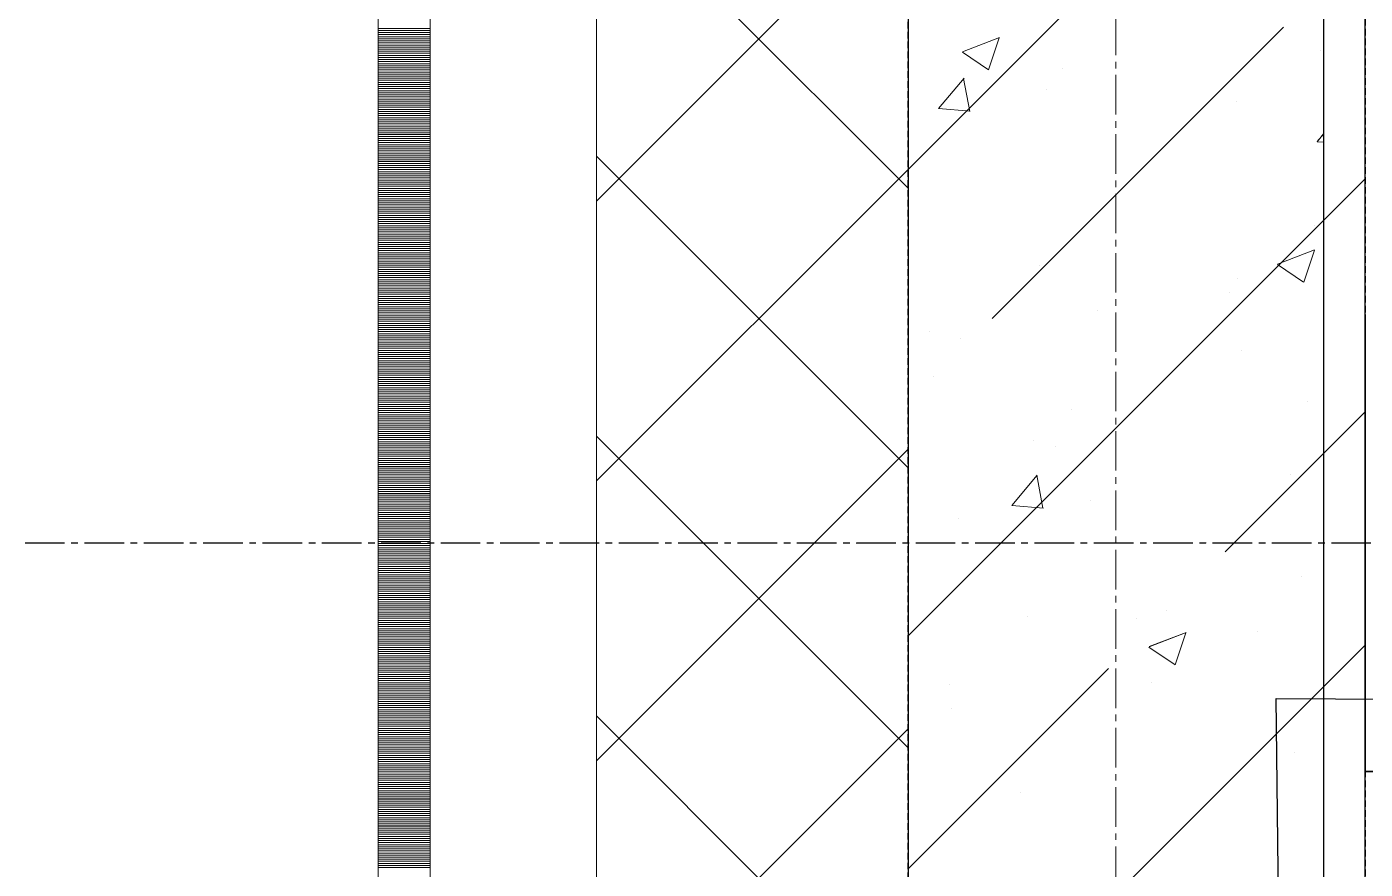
# Model space of a CAD drawing. Header units: millimetres. Extents: x 470010 to 1231400, y -134005 to 421770.
# Drawn here: x 805999 to 806643, y 149256 to 149662 of the extents above; entities that cross this region are included whole.
import ezdxf
from ezdxf.enums import TextEntityAlignment as Align

# ---------------------------------------------------------------- set-up
doc = ezdxf.new("R2010")
doc.units = ezdxf.units.MM
for name, pattern in [('CENTER2', [28.575, 19.05, -3.175, 3.175, -3.175]), ('DASHED', [19.05, 12.7, -6.35]), ('HIDDEN2', [4.7625, 3.175, -1.5875])]:
    doc.linetypes.add(name, pattern=pattern)
doc.layers.get('Defpoints').update_dxf_attribs({"color": 140})
doc.layers.add('АР_Делит', color=120, linetype='Continuous', lineweight=0, plot=False)
for name, color, linetype, lineweight in [('АР_Колонны', 70, 'Continuous', 30), ('АР_Стены ЖБ', 7, 'Continuous', 35), ('АР_Стены ПЕНОблок', 52, 'Continuous', 20), ('АР_Тонкая', 254, 'Continuous', 5), ('АР_Утеплитель', 31, 'Continuous', 0), ('АР_Штриховка', 8, 'Continuous', 0)]:
    doc.layers.add(name, color=color, linetype=linetype, lineweight=lineweight)
doc.layers.add('РД_Оси_100', color=7, linetype='Continuous', lineweight=0, true_color=0x525252)
doc.styles.add('style1', font='ARIALN.TTF')

# ---------------------------------------------------------------- blocks, each defined once
blk = doc.blocks.new('СОШ_2200_АР_ОСИ_М100_28.05.24')
at = {"layer": 'АР_Делит', "color": 251, "linetype": 'DASHED', "true_color": 0x636466}
blk.add_lwpolyline([(114955, 135155), (114955, -355), (93595.036, -355), (93595.036, 13855), (94145, 13855), (94145, 68320), (66055, 68320), (66055, 13857.73), (83455, 13857.73), (83455, -355), (45245, -355), (45245, 13145), (44695, 13145), (44695, 26755), (45245, 26755), (45245, 68320), (20455, 68320), (20455, 26755), (27955, 26755), (27955, 13145), (-355, 13145), (-355, 100855)], dxfattribs=at)
at = {"layer": 'РД_Оси_100', "color": 251, "linetype": 'CENTER2', "true_color": 0x636466}
blk.add_line((0, -6155), (0, 139938.679), dxfattribs=at)
blk.add_lwpolyline([(29555, 26700), (-5454.958, 26700), (-5954.958, 26850)], dxfattribs=at)
blk = doc.blocks.new('A$C9108343f')
blk.add_lwpolyline([(160804.09, 248479.49), (162964.09, 248479.49), (162964.09, 249379.49), (167604.09, 249379.49), (167604.09, 249579.49), (186123.53, 249579.49), (186024.63, 244500.38), (148704.09, 244484.49), (148664.66, 245989.49), (140924.09, 246025.99), (140881.31, 249704.55), (148704.09, 249669.49), (148714.09, 259259.49)])
at = {"layer": 'АР_Колонны', "color": 18, "linetype": 'HIDDEN2', "lineweight": 25, "true_color": 0x000000}
for p, q in [((140704.09, 249179.49), (140704.09, 250379.49)), ((140924.09, 250379.49), (140924.09, 249179.49))]:
    blk.add_line(p, q, dxfattribs=at)
at = {"layer": 'АР_Колонны', "color": 18, "linetype": 'Continuous', "lineweight": 15, "true_color": 0x000000}
for p, q in [((140704.09, 250379.49), (140704.09, 249179.49)), ((140704.09, 250379.49), (140704.09, 249179.49)), ((140924.09, 249179.49), (140924.09, 250379.49)), ((140924.09, 249179.49), (140924.09, 250379.49))]:
    blk.add_line(p, q, dxfattribs=at)
at = {"layer": 'АР_Стены ЖБ', "color": 18, "linetype": 'Continuous', "lineweight": 30, "true_color": 0x000000}
for p, q in [((140704.09, 250379.49), (140704.09, 249179.49)), ((140924.09, 249179.49), (140924.09, 250379.49))]:
    blk.add_line(p, q, dxfattribs=at)
at = {"layer": 'АР_Стены ЖБ', "color": 18, "linetype": 'Continuous', "lineweight": 35, "true_color": 0x000000}
for p, q in [((140924.09, 249889.49), (140924.09, 249669.49)), ((140924.09, 249669.49), (147504.09, 249669.49))]:
    blk.add_line(p, q, dxfattribs=at)
at = {"layer": 'АР_Стены ПЕНОблок', "color": 18, "linetype": 'Continuous', "lineweight": 20, "true_color": 0x000000}
for p, q in [((140704.09, 313879.49), (140704.09, 237679.49)), ((140904.09, 237679.49), (140904.09, 313879.49))]:
    blk.add_line(p, q, dxfattribs=at)
at = {"layer": 'АР_Тонкая', "color": 18, "linetype": 'Continuous', "lineweight": 5, "true_color": 0x000000}
for p, q in [((140449.09, 313879.49), (140449.09, 237679.49)), ((140474.09, 313879.49), (140474.09, 237679.49)), ((140474.09, 237679.49), (140474.09, 313879.49)), ((140554.09, 237679.49), (140554.09, 313879.49))]:
    blk.add_line(p, q, dxfattribs=at)
at = {"layer": 'АР_Утеплитель', "color": 18, "linetype": 'Continuous', "lineweight": 0, "true_color": 0x000000}
for p, q in [((140554.09, 313879.49), (140554.09, 237679.49)), ((140704.09, 237679.49), (140704.09, 313879.49))]:
    blk.add_line(p, q, dxfattribs=at)
at = {"layer": 'АР_Штриховка', "color": 18, "linetype": 'Continuous', "lineweight": 5, "true_color": 0x000000}
for p, q in [((140704.09, 249959.36), (140924.09, 250179.36)), ((140744.49, 249887.51), (140884.81, 250027.82)), ((140704.09, 249734.86), (140924.09, 249954.86)), ((140716.43, 249859.44), (140716.43, 249859.44)), ((140856.74, 249775.25), (140924.09, 249842.6)), ((140828.68, 249747.19), (140828.68, 249747.19)), ((140704.09, 249510.35), (140924.09, 249730.35)), ((140704.09, 249622.6), (140800.62, 249719.13))]:
    blk.add_line(p, q, dxfattribs=at)
at = {"layer": 'АР_Штриховка', "color": 18, "linetype": 'Continuous', "lineweight": 0, "true_color": 0x000000}
for p, q in [((140704.09, 249950.35), (140554.09, 250100.35)), ((140554.09, 249944.07), (140704.09, 250094.07)), ((140449.09, 250027.24), (140474.09, 250027.24)), ((140449.09, 250026.24), (140474.09, 250026.24)), ((140449.09, 250025.24), (140474.09, 250025.24)), ((140449.09, 250024.24), (140474.09, 250024.24)), ((140449.09, 250023.24), (140474.09, 250023.24)), ((140449.09, 250022.24), (140474.09, 250022.24)), ((140449.09, 250021.24), (140474.09, 250021.24)), ((140449.09, 250020.24), (140474.09, 250020.24)), ((140449.09, 250019.24), (140474.09, 250019.24)), ((140449.09, 250018.24), (140474.09, 250018.24)), ((140449.09, 250017.24), (140474.09, 250017.24)), ((140730.3, 250016.04), (140748.08, 250022.86)), ((140742.85, 250007.33), (140748, 250022.68)), ((140449.09, 250016.24), (140474.09, 250016.24)), ((140449.09, 250015.24), (140474.09, 250015.24)), ((140449.09, 250014.24), (140474.09, 250014.24)), ((140449.09, 250013.24), (140474.09, 250013.24)), ((140449.09, 250012.24), (140474.09, 250012.24)), ((140449.09, 250011.24), (140474.09, 250011.24)), ((140730.21, 250015.85), (140742.85, 250007.33)), ((140902.54, 250016.82), (140902.54, 250016.82)), ((140449.09, 250010.24), (140474.09, 250010.24)), ((140449.09, 250009.24), (140474.09, 250009.24)), ((140449.09, 250008.24), (140474.09, 250008.24)), ((140449.09, 250007.24), (140474.09, 250007.24)), ((140449.09, 250006.24), (140474.09, 250006.24)), ((140449.09, 250005.24), (140474.09, 250005.24)), ((140778.61, 250007.71), (140778.61, 250007.71)), ((140449.09, 250004.24), (140474.09, 250004.24)), ((140449.09, 250003.24), (140474.09, 250003.24)), ((140449.09, 250002.24), (140474.09, 250002.24)), ((140449.09, 250001.24), (140474.09, 250001.24)), ((140449.09, 250000.24), (140474.09, 250000.24)), ((140449.09, 249999.24), (140474.09, 249999.24)), ((140449.09, 249998.24), (140474.09, 249998.24)), ((140718.81, 249988.65), (140731.05, 250003.25)), ((140733.76, 249987.27), (140730.83, 250003.2)), ((140449.09, 249997.24), (140474.09, 249997.24)), ((140449.09, 249996.24), (140474.09, 249996.24)), ((140449.09, 249995.24), (140474.09, 249995.24)), ((140449.09, 249994.24), (140474.09, 249994.24)), ((140449.09, 249993.24), (140474.09, 249993.24)), ((140449.09, 249992.24), (140474.09, 249992.24)), ((140770.62, 249997.78), (140770.62, 249997.78)), ((140862.03, 249991.83), (140862.03, 249991.83)), ((140449.09, 249991.24), (140474.09, 249991.24)), ((140449.09, 249990.24), (140474.09, 249990.24)), ((140449.09, 249989.24), (140474.09, 249989.24)), ((140449.09, 249988.24), (140474.09, 249988.24)), ((140449.09, 249987.24), (140474.09, 249987.24)), ((140449.09, 249986.24), (140474.09, 249986.24)), ((140449.09, 249985.24), (140474.09, 249985.24)), ((140718.8, 249988.64), (140733.99, 249987.32)), ((140449.09, 249984.24), (140474.09, 249984.24)), ((140449.09, 249983.24), (140474.09, 249983.24)), ((140449.09, 249982.24), (140474.09, 249982.24)), ((140449.09, 249981.24), (140474.09, 249981.24)), ((140449.09, 249980.24), (140474.09, 249980.24)), ((140449.09, 249979.24), (140474.09, 249979.24)), ((140449.09, 249978.24), (140474.09, 249978.24)), ((140449.09, 249977.24), (140474.09, 249977.24)), ((140449.09, 249976.24), (140474.09, 249976.24)), ((140449.09, 249975.24), (140474.09, 249975.24)), ((140449.09, 249974.24), (140474.09, 249974.24)), ((140449.09, 249973.24), (140474.09, 249973.24)), ((140449.09, 249972.24), (140474.09, 249972.24)), ((140900.99, 249972.71), (140904.09, 249976.41)), ((140900.99, 249972.7), (140904.09, 249972.43)), ((140449.09, 249971.24), (140474.09, 249971.24)), ((140449.09, 249970.24), (140474.09, 249970.24)), ((140449.09, 249969.24), (140474.09, 249969.24)), ((140449.09, 249968.24), (140474.09, 249968.24)), ((140449.09, 249967.24), (140474.09, 249967.24)), ((140449.09, 249966.24), (140474.09, 249966.24)), ((140449.09, 249965.24), (140474.09, 249965.24)), ((140449.09, 249964.24), (140474.09, 249964.24)), ((140449.09, 249963.24), (140474.09, 249963.24)), ((140449.09, 249962.24), (140474.09, 249962.24)), ((140449.09, 249961.24), (140474.09, 249961.24)), ((140449.09, 249960.24), (140474.09, 249960.24)), ((140704.09, 249815.65), (140554.09, 249965.65)), ((140554.09, 249809.36), (140704.09, 249959.36)), ((140449.09, 249959.24), (140474.09, 249959.24)), ((140449.09, 249958.24), (140474.09, 249958.24)), ((140449.09, 249957.24), (140474.09, 249957.24)), ((140449.09, 249956.24), (140474.09, 249956.24)), ((140449.09, 249955.24), (140474.09, 249955.24)), ((140449.09, 249954.24), (140474.09, 249954.24)), ((140449.09, 249953.24), (140474.09, 249953.24)), ((140449.09, 249952.24), (140474.09, 249952.24)), ((140449.09, 249951.24), (140474.09, 249951.24)), ((140449.09, 249950.24), (140474.09, 249950.24)), ((140449.09, 249949.24), (140474.09, 249949.24)), ((140449.09, 249948.24), (140474.09, 249948.24)), ((140449.09, 249947.24), (140474.09, 249947.24)), ((140449.09, 249946.24), (140474.09, 249946.24)), ((140449.09, 249945.24), (140474.09, 249945.24)), ((140449.09, 249944.24), (140474.09, 249944.24)), ((140449.09, 249943.24), (140474.09, 249943.24)), ((140449.09, 249942.24), (140474.09, 249942.24)), ((140449.09, 249941.24), (140474.09, 249941.24)), ((140449.09, 249940.24), (140474.09, 249940.24)), ((140449.09, 249939.24), (140474.09, 249939.24)), ((140449.09, 249938.24), (140474.09, 249938.24)), ((140449.09, 249937.24), (140474.09, 249937.24)), ((140449.09, 249936.24), (140474.09, 249936.24)), ((140449.09, 249935.24), (140474.09, 249935.24)), ((140449.09, 249934.24), (140474.09, 249934.24)), ((140449.09, 249933.24), (140474.09, 249933.24)), ((140449.09, 249932.24), (140474.09, 249932.24)), ((140449.09, 249931.24), (140474.09, 249931.24)), ((140449.09, 249930.24), (140474.09, 249930.24)), ((140449.09, 249929.24), (140474.09, 249929.24)), ((140449.09, 249928.24), (140474.09, 249928.24)), ((140449.09, 249927.24), (140474.09, 249927.24)), ((140899.45, 249932.26), (140899.45, 249932.26)), ((140449.09, 249926.24), (140474.09, 249926.24)), ((140449.09, 249925.24), (140474.09, 249925.24)), ((140449.09, 249924.24), (140474.09, 249924.24)), ((140449.09, 249923.24), (140474.09, 249923.24)), ((140449.09, 249922.24), (140474.09, 249922.24)), ((140449.09, 249921.24), (140474.09, 249921.24)), ((140449.09, 249920.24), (140474.09, 249920.24)), ((140449.09, 249919.24), (140474.09, 249919.24)), ((140449.09, 249918.24), (140474.09, 249918.24)), ((140449.09, 249917.24), (140474.09, 249917.24)), ((140449.09, 249916.24), (140474.09, 249916.24)), ((140449.09, 249915.24), (140474.09, 249915.24)), ((140449.09, 249914.24), (140474.09, 249914.24)), ((140881.91, 249913.77), (140899.7, 249920.6)), ((140894.47, 249905.06), (140899.62, 249920.41)), ((140449.09, 249913.24), (140474.09, 249913.24)), ((140449.09, 249912.24), (140474.09, 249912.24)), ((140449.09, 249911.24), (140474.09, 249911.24)), ((140449.09, 249910.24), (140474.09, 249910.24)), ((140449.09, 249909.24), (140474.09, 249909.24)), ((140449.09, 249908.24), (140474.09, 249908.24)), ((140767.53, 249913.22), (140767.53, 249913.22)), ((140881.83, 249913.59), (140894.46, 249905.06)), ((140449.09, 249907.24), (140474.09, 249907.24)), ((140449.09, 249906.24), (140474.09, 249906.24)), ((140449.09, 249905.24), (140474.09, 249905.24)), ((140449.09, 249904.24), (140474.09, 249904.24)), ((140449.09, 249903.24), (140474.09, 249903.24)), ((140449.09, 249902.24), (140474.09, 249902.24)), ((140862.44, 249906.95), (140862.44, 249906.95)), ((140449.09, 249901.24), (140474.09, 249901.24)), ((140449.09, 249900.24), (140474.09, 249900.24)), ((140449.09, 249899.24), (140474.09, 249899.24)), ((140449.09, 249898.24), (140474.09, 249898.24)), ((140449.09, 249897.24), (140474.09, 249897.24)), ((140449.09, 249896.24), (140474.09, 249896.24)), ((140449.09, 249895.24), (140474.09, 249895.24)), ((140858.8, 249900.02), (140858.8, 249900.02)), ((140449.09, 249894.24), (140474.09, 249894.24)), ((140449.09, 249893.24), (140474.09, 249893.24)), ((140449.09, 249892.24), (140474.09, 249892.24)), ((140449.09, 249891.24), (140474.09, 249891.24)), ((140449.09, 249890.24), (140474.09, 249890.24)), ((140449.09, 249889.24), (140474.09, 249889.24)), ((140795.21, 249891.65), (140795.21, 249891.65)), ((140449.09, 249888.24), (140474.09, 249888.24)), ((140449.09, 249887.24), (140474.09, 249887.24)), ((140449.09, 249886.24), (140474.09, 249886.24)), ((140449.09, 249885.24), (140474.09, 249885.24)), ((140449.09, 249884.24), (140474.09, 249884.24)), ((140449.09, 249883.24), (140474.09, 249883.24)), ((140449.09, 249882.24), (140474.09, 249882.24)), ((140449.09, 249881.24), (140474.09, 249881.24)), ((140449.09, 249880.24), (140474.09, 249880.24)), ((140449.09, 249879.24), (140474.09, 249879.24)), ((140449.09, 249878.24), (140474.09, 249878.24)), ((140449.09, 249877.24), (140474.09, 249877.24)), ((140449.09, 249876.24), (140474.09, 249876.24)), ((140714.32, 249881.52), (140714.32, 249881.52)), ((140729.15, 249877.92), (140729.15, 249877.92)), ((140449.09, 249875.24), (140474.09, 249875.24)), ((140449.09, 249874.24), (140474.09, 249874.24)), ((140449.09, 249873.24), (140474.09, 249873.24)), ((140449.09, 249872.24), (140474.09, 249872.24)), ((140449.09, 249871.24), (140474.09, 249871.24)), ((140449.09, 249870.24), (140474.09, 249870.24)), ((140449.09, 249869.24), (140474.09, 249869.24)), ((140864.74, 249872.19), (140864.74, 249872.19)), ((140449.09, 249868.24), (140474.09, 249868.24)), ((140449.09, 249867.24), (140474.09, 249867.24)), ((140449.09, 249866.24), (140474.09, 249866.24)), ((140449.09, 249865.24), (140474.09, 249865.24)), ((140449.09, 249864.24), (140474.09, 249864.24)), ((140449.09, 249863.24), (140474.09, 249863.24)), ((140449.09, 249862.24), (140474.09, 249862.24)), ((140449.09, 249861.24), (140474.09, 249861.24)), ((140449.09, 249860.24), (140474.09, 249860.24)), ((140449.09, 249859.24), (140474.09, 249859.24)), ((140449.09, 249858.24), (140474.09, 249858.24)), ((140449.09, 249857.24), (140474.09, 249857.24)), ((140449.09, 249856.24), (140474.09, 249856.24)), ((140449.09, 249855.24), (140474.09, 249855.24)), ((140449.09, 249854.24), (140474.09, 249854.24)), ((140449.09, 249853.24), (140474.09, 249853.24)), ((140449.09, 249852.24), (140474.09, 249852.24)), ((140449.09, 249851.24), (140474.09, 249851.24)), ((140449.09, 249850.24), (140474.09, 249850.24)), ((140449.09, 249849.24), (140474.09, 249849.24)), ((140449.09, 249848.24), (140474.09, 249848.24)), ((140449.09, 249847.24), (140474.09, 249847.24)), ((140449.09, 249846.24), (140474.09, 249846.24)), ((140449.09, 249845.24), (140474.09, 249845.24)), ((140449.09, 249844.24), (140474.09, 249844.24)), ((140782.71, 249843.8), (140782.71, 249843.8)), ((140896.36, 249847.71), (140896.36, 249847.71)), ((140449.09, 249843.24), (140474.09, 249843.24)), ((140449.09, 249842.24), (140474.09, 249842.24)), ((140449.09, 249841.24), (140474.09, 249841.24)), ((140449.09, 249840.24), (140474.09, 249840.24)), ((140449.09, 249839.24), (140474.09, 249839.24)), ((140449.09, 249838.24), (140474.09, 249838.24)), ((140449.09, 249837.24), (140474.09, 249837.24)), ((140449.09, 249836.24), (140474.09, 249836.24)), ((140449.09, 249835.24), (140474.09, 249835.24)), ((140449.09, 249834.24), (140474.09, 249834.24)), ((140449.09, 249833.24), (140474.09, 249833.24)), ((140449.09, 249832.24), (140474.09, 249832.24)), ((140449.09, 249831.24), (140474.09, 249831.24)), ((140704.09, 249680.95), (140554.09, 249830.95)), ((140449.09, 249830.24), (140474.09, 249830.24)), ((140449.09, 249829.24), (140474.09, 249829.24)), ((140449.09, 249828.24), (140474.09, 249828.24)), ((140449.09, 249827.24), (140474.09, 249827.24)), ((140449.09, 249826.24), (140474.09, 249826.24)), ((140449.09, 249825.24), (140474.09, 249825.24)), ((140449.09, 249824.24), (140474.09, 249824.24)), ((140554.09, 249674.66), (140704.09, 249824.66)), ((140764.44, 249828.67), (140764.44, 249828.67)), ((140775.18, 249825.75), (140775.18, 249825.75)), ((140449.09, 249823.24), (140474.09, 249823.24)), ((140449.09, 249822.24), (140474.09, 249822.24)), ((140449.09, 249821.24), (140474.09, 249821.24)), ((140449.09, 249820.24), (140474.09, 249820.24)), ((140449.09, 249819.24), (140474.09, 249819.24)), ((140449.09, 249818.24), (140474.09, 249818.24)), ((140449.09, 249817.24), (140474.09, 249817.24)), ((140449.09, 249816.24), (140474.09, 249816.24)), ((140449.09, 249815.24), (140474.09, 249815.24)), ((140449.09, 249814.24), (140474.09, 249814.24)), ((140449.09, 249813.24), (140474.09, 249813.24)), ((140449.09, 249812.24), (140474.09, 249812.24)), ((140449.09, 249811.24), (140474.09, 249811.24)), ((140754.05, 249797.6), (140766.29, 249812.19)), ((140769.01, 249796.22), (140766.07, 249812.14)), ((140888.17, 249812.5), (140888.17, 249812.5)), ((140449.09, 249810.24), (140474.09, 249810.24)), ((140449.09, 249809.24), (140474.09, 249809.24)), ((140449.09, 249808.24), (140474.09, 249808.24)), ((140449.09, 249807.24), (140474.09, 249807.24)), ((140449.09, 249806.24), (140474.09, 249806.24)), ((140449.09, 249805.24), (140474.09, 249805.24)), ((140449.09, 249804.24), (140474.09, 249804.24)), ((140449.09, 249803.24), (140474.09, 249803.24)), ((140449.09, 249802.24), (140474.09, 249802.24)), ((140449.09, 249801.24), (140474.09, 249801.24)), ((140449.09, 249800.24), (140474.09, 249800.24)), ((140449.09, 249799.24), (140474.09, 249799.24)), ((140449.09, 249798.24), (140474.09, 249798.24)), ((140791.98, 249799.84), (140791.98, 249799.84)), ((140449.09, 249797.24), (140474.09, 249797.24)), ((140449.09, 249796.24), (140474.09, 249796.24)), ((140449.09, 249795.24), (140474.09, 249795.24)), ((140449.09, 249794.24), (140474.09, 249794.24)), ((140449.09, 249793.24), (140474.09, 249793.24)), ((140449.09, 249792.24), (140474.09, 249792.24)), ((140754.05, 249797.59), (140769.23, 249796.26)), ((140449.09, 249791.24), (140474.09, 249791.24)), ((140449.09, 249790.24), (140474.09, 249790.24)), ((140449.09, 249789.24), (140474.09, 249789.24)), ((140449.09, 249788.24), (140474.09, 249788.24)), ((140449.09, 249787.24), (140474.09, 249787.24)), ((140449.09, 249786.24), (140474.09, 249786.24)), ((140728.39, 249791.46), (140728.39, 249791.46)), ((140449.09, 249785.24), (140474.09, 249785.24)), ((140449.09, 249784.24), (140474.09, 249784.24)), ((140449.09, 249783.24), (140474.09, 249783.24)), ((140449.09, 249782.24), (140474.09, 249782.24)), ((140449.09, 249781.24), (140474.09, 249781.24)), ((140449.09, 249780.24), (140474.09, 249780.24)), ((140449.09, 249779.24), (140474.09, 249779.24)), ((140449.09, 249778.24), (140474.09, 249778.24)), ((140449.09, 249777.24), (140474.09, 249777.24)), ((140449.09, 249776.24), (140474.09, 249776.24)), ((140449.09, 249775.24), (140474.09, 249775.24)), ((140449.09, 249774.24), (140474.09, 249774.24)), ((140449.09, 249773.24), (140474.09, 249773.24)), ((140449.09, 249772.24), (140474.09, 249772.24)), ((140449.09, 249771.24), (140474.09, 249771.24)), ((140449.09, 249770.24), (140474.09, 249770.24)), ((140449.09, 249769.24), (140474.09, 249769.24)), ((140449.09, 249768.24), (140474.09, 249768.24)), ((140449.09, 249767.24), (140474.09, 249767.24)), ((140449.09, 249766.24), (140474.09, 249766.24)), ((140449.09, 249765.24), (140474.09, 249765.24)), ((140449.09, 249764.24), (140474.09, 249764.24)), ((140449.09, 249763.24), (140474.09, 249763.24)), ((140449.09, 249762.24), (140474.09, 249762.24)), ((140449.09, 249761.24), (140474.09, 249761.24)), ((140449.09, 249760.24), (140474.09, 249760.24)), ((140893.27, 249763.15), (140893.27, 249763.15)), ((140449.09, 249759.24), (140474.09, 249759.24)), ((140449.09, 249758.24), (140474.09, 249758.24)), ((140449.09, 249757.24), (140474.09, 249757.24)), ((140449.09, 249756.24), (140474.09, 249756.24)), ((140449.09, 249755.24), (140474.09, 249755.24)), ((140449.09, 249754.24), (140474.09, 249754.24)), ((140449.09, 249753.24), (140474.09, 249753.24)), ((140449.09, 249752.24), (140474.09, 249752.24)), ((140449.09, 249751.24), (140474.09, 249751.24)), ((140449.09, 249750.24), (140474.09, 249750.24)), ((140449.09, 249749.24), (140474.09, 249749.24)), ((140449.09, 249748.24), (140474.09, 249748.24)), ((140449.09, 249747.24), (140474.09, 249747.24)), ((140449.09, 249746.24), (140474.09, 249746.24)), ((140449.09, 249745.24), (140474.09, 249745.24)), ((140449.09, 249744.24), (140474.09, 249744.24)), ((140449.09, 249743.24), (140474.09, 249743.24)), ((140449.09, 249742.24), (140474.09, 249742.24)), ((140449.09, 249741.24), (140474.09, 249741.24)), ((140761.35, 249744.11), (140761.35, 249744.11)), ((140814.21, 249743.08), (140814.21, 249743.08)), ((140449.09, 249740.24), (140474.09, 249740.24)), ((140449.09, 249739.24), (140474.09, 249739.24)), ((140449.09, 249738.24), (140474.09, 249738.24)), ((140449.09, 249737.24), (140474.09, 249737.24)), ((140449.09, 249736.24), (140474.09, 249736.24)), ((140449.09, 249735.24), (140474.09, 249735.24)), ((140449.09, 249734.24), (140474.09, 249734.24)), ((140820.11, 249729.58), (140837.89, 249736.41)), ((140832.67, 249720.87), (140837.82, 249736.22)), ((140872.18, 249736.86), (140872.18, 249736.86)), ((140449.09, 249733.24), (140474.09, 249733.24)), ((140449.09, 249732.24), (140474.09, 249732.24)), ((140449.09, 249731.24), (140474.09, 249731.24)), ((140449.09, 249730.24), (140474.09, 249730.24)), ((140449.09, 249729.24), (140474.09, 249729.24)), ((140449.09, 249728.24), (140474.09, 249728.24)), ((140820.03, 249729.4), (140832.66, 249720.88)), ((140449.09, 249727.24), (140474.09, 249727.24)), ((140449.09, 249726.24), (140474.09, 249726.24)), ((140449.09, 249725.24), (140474.09, 249725.24)), ((140449.09, 249724.24), (140474.09, 249724.24)), ((140449.09, 249723.24), (140474.09, 249723.24)), ((140449.09, 249722.24), (140474.09, 249722.24)), ((140449.09, 249721.24), (140474.09, 249721.24)), ((140449.09, 249720.24), (140474.09, 249720.24)), ((140449.09, 249719.24), (140474.09, 249719.24)), ((140449.09, 249718.24), (140474.09, 249718.24)), ((140449.09, 249717.24), (140474.09, 249717.24)), ((140449.09, 249716.24), (140474.09, 249716.24)), ((140449.09, 249715.24), (140474.09, 249715.24)), ((140449.09, 249714.24), (140474.09, 249714.24)), ((140449.09, 249713.24), (140474.09, 249713.24)), ((140449.09, 249712.24), (140474.09, 249712.24)), ((140449.09, 249711.24), (140474.09, 249711.24)), ((140449.09, 249710.24), (140474.09, 249710.24)), ((140449.09, 249709.24), (140474.09, 249709.24)), ((140449.09, 249708.24), (140474.09, 249708.24)), ((140724.05, 249711.44), (140724.05, 249711.44)), ((140821.36, 249712.32), (140821.36, 249712.32)), ((140449.09, 249707.24), (140474.09, 249707.24)), ((140449.09, 249706.24), (140474.09, 249706.24)), ((140449.09, 249705.24), (140474.09, 249705.24)), ((140449.09, 249704.24), (140474.09, 249704.24)), ((140449.09, 249703.24), (140474.09, 249703.24)), ((140449.09, 249702.24), (140474.09, 249702.24)), ((140449.09, 249701.24), (140474.09, 249701.24)), ((140449.09, 249700.24), (140474.09, 249700.24)), ((140449.09, 249699.24), (140474.09, 249699.24)), ((140449.09, 249698.24), (140474.09, 249698.24)), ((140449.09, 249697.24), (140474.09, 249697.24)), ((140449.09, 249696.24), (140474.09, 249696.24)), ((140449.09, 249695.24), (140474.09, 249695.24)), ((140704.09, 249546.24), (140554.09, 249696.24)), ((140725.16, 249699.66), (140725.16, 249699.66)), ((140449.09, 249694.24), (140474.09, 249694.24)), ((140449.09, 249693.24), (140474.09, 249693.24)), ((140449.09, 249692.24), (140474.09, 249692.24)), ((140449.09, 249691.24), (140474.09, 249691.24)), ((140449.09, 249690.24), (140474.09, 249690.24)), ((140449.09, 249689.24), (140474.09, 249689.24)), ((140554.09, 249539.96), (140704.09, 249689.96)), ((140449.09, 249688.24), (140474.09, 249688.24)), ((140449.09, 249687.24), (140474.09, 249687.24)), ((140449.09, 249686.24), (140474.09, 249686.24)), ((140449.09, 249685.24), (140474.09, 249685.24)), ((140449.09, 249684.24), (140474.09, 249684.24)), ((140449.09, 249683.24), (140474.09, 249683.24)), ((140449.09, 249682.24), (140474.09, 249682.24)), ((140449.09, 249681.24), (140474.09, 249681.24)), ((140449.09, 249680.24), (140474.09, 249680.24)), ((140449.09, 249679.24), (140474.09, 249679.24)), ((140449.09, 249678.24), (140474.09, 249678.24)), ((140449.09, 249677.24), (140474.09, 249677.24)), ((140449.09, 249676.24), (140474.09, 249676.24)), ((140890.19, 249678.6), (140890.19, 249678.6)), ((140449.09, 249675.24), (140474.09, 249675.24)), ((140449.09, 249674.24), (140474.09, 249674.24)), ((140449.09, 249673.24), (140474.09, 249673.24)), ((140449.09, 249672.24), (140474.09, 249672.24)), ((140449.09, 249671.24), (140474.09, 249671.24)), ((140449.09, 249670.24), (140474.09, 249670.24)), ((140449.09, 249669.24), (140474.09, 249669.24)), ((140449.09, 249668.24), (140474.09, 249668.24)), ((140449.09, 249667.24), (140474.09, 249667.24)), ((140449.09, 249666.24), (140474.09, 249666.24)), ((140449.09, 249665.24), (140474.09, 249665.24)), ((140449.09, 249664.24), (140474.09, 249664.24)), ((140449.09, 249663.24), (140474.09, 249663.24)), ((140449.09, 249662.24), (140474.09, 249662.24)), ((140449.09, 249661.24), (140474.09, 249661.24)), ((140449.09, 249660.24), (140474.09, 249660.24)), ((140449.09, 249659.24), (140474.09, 249659.24)), ((140449.09, 249658.24), (140474.09, 249658.24)), ((140449.09, 249657.24), (140474.09, 249657.24)), ((140758.26, 249659.56), (140758.26, 249659.56)), ((140449.09, 249656.24), (140474.09, 249656.24)), ((140449.09, 249655.24), (140474.09, 249655.24)), ((140449.09, 249654.24), (140474.09, 249654.24)), ((140449.09, 249653.24), (140474.09, 249653.24)), ((140449.09, 249652.24), (140474.09, 249652.24)), ((140449.09, 249651.24), (140474.09, 249651.24)), ((140449.09, 249650.24), (140474.09, 249650.24)), ((140449.09, 249649.24), (140474.09, 249649.24)), ((140449.09, 249648.24), (140474.09, 249648.24)), ((140449.09, 249647.24), (140474.09, 249647.24)), ((140449.09, 249646.24), (140474.09, 249646.24)), ((140449.09, 249645.24), (140474.09, 249645.24)), ((140449.09, 249644.24), (140474.09, 249644.24)), ((140449.09, 249643.24), (140474.09, 249643.24)), ((140449.09, 249642.24), (140474.09, 249642.24)), ((140449.09, 249641.24), (140474.09, 249641.24)), ((140449.09, 249640.24), (140474.09, 249640.24)), ((140449.09, 249639.24), (140474.09, 249639.24)), ((140449.09, 249638.24), (140474.09, 249638.24)), ((140449.09, 249637.24), (140474.09, 249637.24)), ((140449.09, 249636.24), (140474.09, 249636.24)), ((140449.09, 249635.24), (140474.09, 249635.24)), ((140449.09, 249634.24), (140474.09, 249634.24)), ((140449.09, 249633.24), (140474.09, 249633.24)), ((140449.09, 249632.24), (140474.09, 249632.24)), ((140449.09, 249631.24), (140474.09, 249631.24)), ((140449.09, 249630.24), (140474.09, 249630.24)), ((140449.09, 249629.24), (140474.09, 249629.24)), ((140449.09, 249628.24), (140474.09, 249628.24)), ((140449.09, 249627.24), (140474.09, 249627.24)), ((140449.09, 249626.24), (140474.09, 249626.24)), ((140449.09, 249625.24), (140474.09, 249625.24)), ((140449.09, 249624.24), (140474.09, 249624.24)), ((140449.09, 249623.24), (140474.09, 249623.24))]:
    blk.add_line(p, q, dxfattribs=at)
at = {"layer": 'РД_Оси_100'}
blk.add_blockref('СОШ_2200_АР_ОСИ_М100_28.05.24', (140804.09, 223079.49), dxfattribs=at)
at = {"layer": 'Defpoints', "color": 18, "true_color": 0x000000, "style": 'style1'}
for p in [(143949.34, 316089.12), (143974.98, 281639.5), (143890.4, 273244.71), (143839.99, 264276.81), (143967.75, 254892.38), (12251.96, 104178.14), (12382.58, 96023.14)]:
    blk.add_attdef('АР-ПОМЕЩЕНИЕ:НАИМЕНОВАНИЕ', text='', height=100, dxfattribs=at).set_placement(p, align=Align.MIDDLE)
at = {"layer": 'Defpoints', "color": 18, "true_color": 0x000000, "style": 'style1', "flags": 8}
for p in [(143951.3, 279099.09), (143848.34, 269251.11), (143875.33, 260094.25), (144049.74, 250824.7), (163419.28, 238153.36), (155897.46, 237965.97), (183037.2, 237965.97), (143342.94, 237876.19)]:
    blk.add_attdef('АР-ПОМЕЩЕНИЕ:НАИМЕНОВАНИЕ', text='', height=100, dxfattribs=at).set_placement(p, align=Align.MIDDLE)

msp = doc.modelspace()

# ---------------------------------------------------------------- hatches: boundary and pattern name
h = msp.add_hatch()
h.set_pattern_fill('ANSI31', color=3, scale=333)
h.paths.add_polyline_path([(817822.706, 156413.251), (817822.706, 156633.251), (818712.706, 156633.251), (818712.706, 157213.251), (818712.706, 158463.251), (818712.706, 158793.251), (818142.704, 158793.251), (818142.704, 158993.251), (818142.704, 159018.251), (818142.708, 160493.251), (818142.709, 160913.252), (818142.71, 161403.25), (817492.706, 161403.25), (815492.706, 161403.25), (815152.698, 161403.25), (815152.705, 158893.25), (814432.706, 158893.25), (814432.706, 158113.25), (814432.706, 157813.251), (814432.706, 154913.25), (814432.706, 154413.251), (814432.706, 153513.25), (814432.706, 149823.25), (814432.706, 149520.89), (814422.706, 149510.89), (814422.706, 149303.25), (813222.703, 149303.25), (813222.703, 149523.25), (807026.355, 149523.251), (806792.706, 149289.602), (806792.706, 149514.108), (806642.706, 149364.108), (806642.706, 149303.251), (806642.706, 148813.25), (806638.097, 146163.251), (806642.706, 146163.251), (806642.706, 145623.251), (806792.706, 145623.251), (813222.706, 145623.251), (813222.706, 145903.251), (814423.268, 145903.251), (814423.268, 145582.591), (814422.706, 145582.028), (814422.706, 145403.251), (814422.706, 144123.251), (815822.706, 144123.251), (818721.706, 144123.251), (818722.706, 144123.251), (819622.706, 144123.251), (823122.706, 144123.251), (824322.706, 144123.251), (825522.706, 144123.251), (826422.706, 144123.251), (827422.706, 144123.251), (830322.706, 144123.251), (832443.315, 144123.251), (832443.315, 144413.251), (833322.706, 144413.251), (834245.277, 144413.251), (834222.706, 144390.68), (834222.706, 144123.251), (835122.706, 144123.251), (838022.706, 144123.251), (844022.706, 144123.251), (846922.706, 144123.251), (851466.776, 144123.251), (851472.706, 144129.18), (851472.706, 144563.251), (851762.706, 144563.251), (851762.706, 146914.25), (851762.706, 148713.251), (851472.706, 148713.251), (850377.706, 148713.251), (850377.706, 149213.251), (849177.706, 149213.251), (849177.706, 148713.251), (848277.706, 148713.251), (848277.706, 149213.251), (847077.706, 149213.251), (847077.706, 148713.251), (846177.706, 148713.251), (846177.706, 149213.251), (842877.706, 149213.251), (842877.706, 148713.251), (841977.706, 148713.251), (841977.706, 149213.251), (840777.706, 149213.251), (840777.706, 148713.251), (839877.706, 148713.251), (839877.706, 149213.251), (838677.706, 149213.251), (838677.706, 148713.251), (837777.706, 148713.251), (837777.706, 149213.251), (834477.706, 149213.251), (834477.706, 148713.251), (834222.706, 148713.251), (833322.706, 148713.251), (833322.706, 149213.251), (826722.706, 149213.251), (826722.706, 148993.251), (826872.706, 148993.251), (826872.706, 148843.251), (826664.184, 148843.251), (826522.706, 148701.772), (826522.706, 148233.25), (826524.424, 148233.25), (826524.424, 148113.25), (824942.706, 148113.251), (824822.706, 148113.251), (819922.706, 148113.251), (817822.706, 148113.251), (817822.706, 148313.251), (817822.706, 150513.251), (817822.706, 150713.251), (817822.706, 152013.251)])
h.paths.add_polyline_path([(816578.934, 147228.245), (816578.934, 146828.245), (815578.934, 146828.245), (815578.934, 147228.245)], flags=16)
h.paths.add_polyline_path([(828437.705, 148234.002), (827887.705, 148233.761), (827887.758, 148113.761), (828437.758, 148114.002)], flags=0)
h.paths.add_polyline_path([(826922.706, 149014.057), (827042.706, 149014.057), (827042.706, 148233.391), (827067.653, 148233.402), (827642.706, 148233.654), (827742.706, 148233.697), (827742.706, 149014.057), (827862.706, 149014.057), (827862.706, 148233.75), (828462.705, 148234.013), (828562.706, 148234.057), (828562.706, 149013.251), (828682.706, 149013.251), (828682.706, 148114.109), (828462.759, 148114.013), (828462.758, 148114.013), (827862.758, 148113.75), (827862.706, 148113.75), (827642.758, 148113.654), (827042.759, 148113.391), (827042.706, 148113.391), (826722.759, 148113.25), (826722.706, 148233.25), (826922.706, 148233.338)], flags=16)
h.paths.add_polyline_path([(827642.653, 148233.654), (827642.706, 148233.654), (827642.758, 148113.654), (827617.706, 148113.643), (827617.653, 148233.643)], flags=0)
h.paths.add_polyline_path([(818060.384, 156364.651), (818446.674, 156364.651), (818446.674, 156665.265), (818060.384, 156665.265)], flags=25)

# ---------------------------------------------------------------- linework, layer by layer
msp.add_lwpolyline([(826522.706, 148113.25), (828682.706, 148113.25), (828682.706, 149013.251), (833322.706, 149013.251), (833322.706, 149213.251), (851842.142, 149213.251), (851743.238, 144134.142), (814422.706, 144118.251), (814383.268, 145623.251), (806642.706, 145659.752), (806599.923, 149338.31), (814422.706, 149303.25), (814432.706, 158893.25)])
at = {"layer": 'АР_Колонны', "color": 18, "linetype": 'HIDDEN2', "lineweight": 25, "true_color": 0x000000}
for p, q in [((806422.706, 148813.25), (806422.706, 150013.25)), ((806642.706, 150013.25), (806642.706, 148813.25))]:
    msp.add_line(p, q, dxfattribs=at)
at = {"layer": 'АР_Колонны', "color": 18, "linetype": 'Continuous', "lineweight": 15, "true_color": 0x000000}
for p, q in [((806422.706, 150013.25), (806422.706, 148813.25)), ((806422.706, 150013.25), (806422.706, 148813.25)), ((806642.706, 148813.25), (806642.706, 150013.25)), ((806642.706, 148813.25), (806642.706, 150013.25))]:
    msp.add_line(p, q, dxfattribs=at)
at = {"layer": 'АР_Стены ЖБ', "color": 18, "linetype": 'Continuous', "lineweight": 30, "true_color": 0x000000}
for p, q in [((806422.706, 150013.25), (806422.706, 148813.25)), ((806642.706, 148813.25), (806642.706, 150013.25))]:
    msp.add_line(p, q, dxfattribs=at)
at = {"layer": 'АР_Стены ЖБ', "color": 18, "linetype": 'Continuous', "lineweight": 35, "true_color": 0x000000}
for p, q in [((806642.706, 149523.251), (806642.706, 149303.251)), ((806642.706, 149303.251), (813222.703, 149303.25))]:
    msp.add_line(p, q, dxfattribs=at)
at = {"layer": 'АР_Стены ПЕНОблок', "color": 18, "linetype": 'Continuous', "lineweight": 20, "true_color": 0x000000}
for p, q in [((806422.706, 213513.251), (806422.706, 137313.251)), ((806622.706, 137313.251), (806622.706, 213513.251))]:
    msp.add_line(p, q, dxfattribs=at)
at = {"layer": 'АР_Тонкая', "color": 18, "linetype": 'Continuous', "lineweight": 5, "true_color": 0x000000}
for p, q in [((806167.706, 213513.251), (806167.706, 137313.251)), ((806192.706, 213513.251), (806192.706, 137313.251)), ((806192.706, 137313.251), (806192.706, 213513.251)), ((806272.706, 137313.251), (806272.706, 213513.251))]:
    msp.add_line(p, q, dxfattribs=at)
at = {"layer": 'АР_Утеплитель', "color": 18, "linetype": 'Continuous', "lineweight": 0, "true_color": 0x000000}
for p, q in [((806272.706, 213513.251), (806272.706, 137313.251)), ((806422.706, 137313.251), (806422.706, 213513.251))]:
    msp.add_line(p, q, dxfattribs=at)
at = {"layer": 'АР_Штриховка', "color": 18, "linetype": 'Continuous', "lineweight": 5, "true_color": 0x000000}
for p, q in [((806422.706, 149593.121), (806642.706, 149813.121)), ((806463.103, 149521.264), (806603.419, 149661.581)), ((806422.706, 149368.615), (806642.706, 149588.615)), ((806575.356, 149409.011), (806642.706, 149476.361)), ((806422.706, 149144.108), (806642.706, 149364.108)), ((806422.706, 149256.361), (806519.229, 149352.885))]:
    msp.add_line(p, q, dxfattribs=at)
at = {"layer": 'АР_Штриховка', "color": 18, "linetype": 'Continuous', "lineweight": 0, "true_color": 0x000000}
for p, q in [((806422.706, 149584.112), (806272.706, 149734.112)), ((806272.706, 149577.825), (806422.706, 149727.825)), ((806167.706, 149661), (806192.706, 149661)), ((806167.706, 149660), (806192.706, 149660)), ((806167.706, 149659), (806192.706, 149659)), ((806167.706, 149658), (806192.706, 149658)), ((806167.706, 149657), (806192.706, 149657)), ((806448.909, 149649.794), (806466.694, 149656.621)), ((806461.466, 149641.085), (806466.616, 149656.434)), ((806167.706, 149656), (806192.706, 149656)), ((806167.706, 149655), (806192.706, 149655)), ((806167.706, 149654), (806192.706, 149654)), ((806167.706, 149653), (806192.706, 149653)), ((806167.706, 149652), (806192.706, 149652)), ((806167.706, 149651), (806192.706, 149651)), ((806167.706, 149650), (806192.706, 149650)), ((806167.706, 149649), (806192.706, 149649)), ((806167.706, 149648), (806192.706, 149648)), ((806167.706, 149647), (806192.706, 149647)), ((806167.706, 149646), (806192.706, 149646)), ((806167.706, 149645), (806192.706, 149645)), ((806167.706, 149644), (806192.706, 149644)), ((806448.825, 149649.609), (806461.46, 149641.087)), ((806167.706, 149643), (806192.706, 149643)), ((806167.706, 149642), (806192.706, 149642)), ((806167.706, 149641), (806192.706, 149641)), ((806167.706, 149640), (806192.706, 149640)), ((806167.706, 149639), (806192.706, 149639)), ((806167.706, 149638), (806192.706, 149638)), ((806167.706, 149637), (806192.706, 149637)), ((806437.418, 149622.412), (806449.663, 149637.005)), ((806452.376, 149621.032), (806449.439, 149636.953)), ((806167.706, 149636), (806192.706, 149636)), ((806167.706, 149635), (806192.706, 149635)), ((806167.706, 149634), (806192.706, 149634)), ((806167.706, 149633), (806192.706, 149633)), ((806167.706, 149632), (806192.706, 149632)), ((806167.706, 149631), (806192.706, 149631)), ((806167.706, 149630), (806192.706, 149630)), ((806167.706, 149629), (806192.706, 149629)), ((806167.706, 149628), (806192.706, 149628)), ((806167.706, 149627), (806192.706, 149627)), ((806167.706, 149626), (806192.706, 149626)), ((806167.706, 149625), (806192.706, 149625)), ((806167.706, 149624), (806192.706, 149624)), ((806167.706, 149623), (806192.706, 149623)), ((806167.706, 149622), (806192.706, 149622)), ((806167.706, 149621), (806192.706, 149621)), ((806167.706, 149620), (806192.706, 149620)), ((806167.706, 149619), (806192.706, 149619)), ((806167.706, 149618), (806192.706, 149618)), ((806437.417, 149622.402), (806452.599, 149621.073)), ((806167.706, 149617), (806192.706, 149617)), ((806167.706, 149616), (806192.706, 149616)), ((806167.706, 149615), (806192.706, 149615)), ((806167.706, 149614), (806192.706, 149614)), ((806167.706, 149613), (806192.706, 149613)), ((806167.706, 149612), (806192.706, 149612)), ((806167.706, 149611), (806192.706, 149611)), ((806167.706, 149610), (806192.706, 149610)), ((806167.706, 149609), (806192.706, 149609)), ((806167.706, 149608), (806192.706, 149608)), ((806167.706, 149607), (806192.706, 149607)), ((806167.706, 149606), (806192.706, 149606)), ((806167.706, 149605), (806192.706, 149605)), ((806619.601, 149606.463), (806622.706, 149606.191)), ((806619.602, 149606.472), (806622.706, 149610.171)), ((806167.706, 149604), (806192.706, 149604)), ((806167.706, 149603), (806192.706, 149603)), ((806167.706, 149602), (806192.706, 149602)), ((806167.706, 149601), (806192.706, 149601)), ((806167.706, 149600), (806192.706, 149600)), ((806167.706, 149599), (806192.706, 149599)), ((806422.706, 149449.408), (806272.706, 149599.408)), ((806167.706, 149598), (806192.706, 149598)), ((806167.706, 149597), (806192.706, 149597)), ((806167.706, 149596), (806192.706, 149596)), ((806167.706, 149595), (806192.706, 149595)), ((806167.706, 149594), (806192.706, 149594)), ((806167.706, 149593), (806192.706, 149593)), ((806167.706, 149592), (806192.706, 149592)), ((806272.706, 149443.121), (806422.706, 149593.121)), ((806167.706, 149591), (806192.706, 149591)), ((806167.706, 149590), (806192.706, 149590)), ((806167.706, 149589), (806192.706, 149589)), ((806167.706, 149588), (806192.706, 149588)), ((806167.706, 149587), (806192.706, 149587)), ((806167.706, 149586), (806192.706, 149586)), ((806167.706, 149585), (806192.706, 149585)), ((806167.706, 149584), (806192.706, 149584)), ((806167.706, 149583), (806192.706, 149583)), ((806167.706, 149582), (806192.706, 149582)), ((806167.706, 149581), (806192.706, 149581)), ((806167.706, 149580), (806192.706, 149580)), ((806167.706, 149579), (806192.706, 149579)), ((806167.706, 149578), (806192.706, 149578)), ((806167.706, 149577), (806192.706, 149577)), ((806167.706, 149576), (806192.706, 149576)), ((806167.706, 149575), (806192.706, 149575)), ((806167.706, 149574), (806192.706, 149574)), ((806167.706, 149573), (806192.706, 149573)), ((806167.706, 149572), (806192.706, 149572)), ((806167.706, 149571), (806192.706, 149571)), ((806167.706, 149570), (806192.706, 149570)), ((806167.706, 149569), (806192.706, 149569)), ((806167.706, 149568), (806192.706, 149568)), ((806167.706, 149567), (806192.706, 149567)), ((806167.706, 149566), (806192.706, 149566)), ((806167.706, 149565), (806192.706, 149565)), ((806167.706, 149564), (806192.706, 149564)), ((806167.706, 149563), (806192.706, 149563)), ((806167.706, 149562), (806192.706, 149562)), ((806167.706, 149561), (806192.706, 149561)), ((806167.706, 149560), (806192.706, 149560)), ((806167.706, 149559), (806192.706, 149559)), ((806167.706, 149558), (806192.706, 149558)), ((806167.706, 149557), (806192.706, 149557)), ((806167.706, 149556), (806192.706, 149556)), ((806167.706, 149555), (806192.706, 149555)), ((806167.706, 149554), (806192.706, 149554)), ((806600.523, 149547.528), (806618.308, 149554.355)), ((806613.08, 149538.82), (806618.23, 149554.169)), ((806167.706, 149553), (806192.706, 149553)), ((806167.706, 149552), (806192.706, 149552)), ((806167.706, 149551), (806192.706, 149551)), ((806167.706, 149550), (806192.706, 149550)), ((806167.706, 149549), (806192.706, 149549)), ((806167.706, 149548), (806192.706, 149548)), ((806167.706, 149547), (806192.706, 149547)), ((806600.44, 149547.344), (806613.074, 149538.822)), ((806167.706, 149546), (806192.706, 149546)), ((806167.706, 149545), (806192.706, 149545)), ((806167.706, 149544), (806192.706, 149544)), ((806167.706, 149543), (806192.706, 149543)), ((806167.706, 149542), (806192.706, 149542)), ((806167.706, 149541), (806192.706, 149541)), ((806167.706, 149540), (806192.706, 149540)), ((806167.706, 149539), (806192.706, 149539)), ((806167.706, 149538), (806192.706, 149538)), ((806167.706, 149537), (806192.706, 149537)), ((806167.706, 149536), (806192.706, 149536)), ((806167.706, 149535), (806192.706, 149535)), ((806167.706, 149534), (806192.706, 149534)), ((806167.706, 149533), (806192.706, 149533)), ((806167.706, 149532), (806192.706, 149532)), ((806167.706, 149531), (806192.706, 149531)), ((806167.706, 149530), (806192.706, 149530)), ((806167.706, 149529), (806192.706, 149529)), ((806167.706, 149528), (806192.706, 149528)), ((806167.706, 149527), (806192.706, 149527)), ((806167.706, 149526), (806192.706, 149526)), ((806167.706, 149525), (806192.706, 149525)), ((806167.706, 149524), (806192.706, 149524)), ((806167.706, 149523), (806192.706, 149523)), ((806167.706, 149522), (806192.706, 149522)), ((806167.706, 149521), (806192.706, 149521)), ((806167.706, 149520), (806192.706, 149520)), ((806167.706, 149519), (806192.706, 149519)), ((806167.706, 149518), (806192.706, 149518)), ((806167.706, 149517), (806192.706, 149517)), ((806167.706, 149516), (806192.706, 149516)), ((806167.706, 149515), (806192.706, 149515)), ((806167.706, 149514), (806192.706, 149514)), ((806167.706, 149513), (806192.706, 149513)), ((806167.706, 149512), (806192.706, 149512)), ((806167.706, 149511), (806192.706, 149511)), ((806167.706, 149510), (806192.706, 149510)), ((806167.706, 149509), (806192.706, 149509)), ((806167.706, 149508), (806192.706, 149508)), ((806167.706, 149507), (806192.706, 149507)), ((806167.706, 149506), (806192.706, 149506)), ((806167.706, 149505), (806192.706, 149505)), ((806167.706, 149504), (806192.706, 149504)), ((806167.706, 149503), (806192.706, 149503)), ((806167.706, 149502), (806192.706, 149502)), ((806167.706, 149501), (806192.706, 149501)), ((806167.706, 149500), (806192.706, 149500)), ((806167.706, 149499), (806192.706, 149499)), ((806167.706, 149498), (806192.706, 149498)), ((806167.706, 149497), (806192.706, 149497)), ((806167.706, 149496), (806192.706, 149496)), ((806167.706, 149495), (806192.706, 149495)), ((806167.706, 149494), (806192.706, 149494)), ((806167.706, 149493), (806192.706, 149493)), ((806167.706, 149492), (806192.706, 149492)), ((806167.706, 149491), (806192.706, 149491)), ((806167.706, 149490), (806192.706, 149490)), ((806167.706, 149489), (806192.706, 149489)), ((806167.706, 149488), (806192.706, 149488)), ((806167.706, 149487), (806192.706, 149487)), ((806167.706, 149486), (806192.706, 149486)), ((806167.706, 149485), (806192.706, 149485)), ((806167.706, 149484), (806192.706, 149484)), ((806167.706, 149483), (806192.706, 149483)), ((806167.706, 149482), (806192.706, 149482)), ((806167.706, 149481), (806192.706, 149481)), ((806167.706, 149480), (806192.706, 149480)), ((806167.706, 149479), (806192.706, 149479)), ((806167.706, 149478), (806192.706, 149478)), ((806167.706, 149477), (806192.706, 149477)), ((806167.706, 149476), (806192.706, 149476)), ((806167.706, 149475), (806192.706, 149475)), ((806167.706, 149474), (806192.706, 149474)), ((806167.706, 149473), (806192.706, 149473)), ((806167.706, 149472), (806192.706, 149472)), ((806167.706, 149471), (806192.706, 149471)), ((806167.706, 149470), (806192.706, 149470)), ((806167.706, 149469), (806192.706, 149469)), ((806167.706, 149468), (806192.706, 149468)), ((806167.706, 149467), (806192.706, 149467)), ((806167.706, 149466), (806192.706, 149466)), ((806167.706, 149465), (806192.706, 149465)), ((806167.706, 149464), (806192.706, 149464)), ((806167.706, 149463), (806192.706, 149463)), ((806422.706, 149314.704), (806272.706, 149464.704)), ((806167.706, 149462), (806192.706, 149462)), ((806167.706, 149461), (806192.706, 149461)), ((806167.706, 149460), (806192.706, 149460)), ((806167.706, 149459), (806192.706, 149459)), ((806167.706, 149458), (806192.706, 149458)), ((806167.706, 149457), (806192.706, 149457)), ((806272.706, 149308.417), (806422.706, 149458.417)), ((806167.706, 149456), (806192.706, 149456)), ((806167.706, 149455), (806192.706, 149455)), ((806167.706, 149454), (806192.706, 149454)), ((806167.706, 149453), (806192.706, 149453)), ((806167.706, 149452), (806192.706, 149452)), ((806167.706, 149451), (806192.706, 149451)), ((806167.706, 149450), (806192.706, 149450)), ((806167.706, 149449), (806192.706, 149449)), ((806167.706, 149448), (806192.706, 149448)), ((806167.706, 149447), (806192.706, 149447)), ((806167.706, 149446), (806192.706, 149446)), ((806167.706, 149445), (806192.706, 149445)), ((806167.706, 149444), (806192.706, 149444)), ((806472.661, 149431.355), (806484.906, 149445.948)), ((806487.618, 149429.975), (806484.682, 149445.896)), ((806167.706, 149443), (806192.706, 149443)), ((806167.706, 149442), (806192.706, 149442)), ((806167.706, 149441), (806192.706, 149441)), ((806167.706, 149440), (806192.706, 149440)), ((806167.706, 149439), (806192.706, 149439)), ((806167.706, 149438), (806192.706, 149438)), ((806167.706, 149437), (806192.706, 149437)), ((806167.706, 149436), (806192.706, 149436)), ((806167.706, 149435), (806192.706, 149435)), ((806167.706, 149434), (806192.706, 149434)), ((806167.706, 149433), (806192.706, 149433)), ((806167.706, 149432), (806192.706, 149432)), ((806167.706, 149431), (806192.706, 149431)), ((806472.66, 149431.345), (806487.842, 149430.017)), ((806167.706, 149430), (806192.706, 149430)), ((806167.706, 149429), (806192.706, 149429)), ((806167.706, 149428), (806192.706, 149428)), ((806167.706, 149427), (806192.706, 149427)), ((806167.706, 149426), (806192.706, 149426)), ((806167.706, 149425), (806192.706, 149425)), ((806167.706, 149424), (806192.706, 149424)), ((806167.706, 149423), (806192.706, 149423)), ((806167.706, 149422), (806192.706, 149422)), ((806167.706, 149421), (806192.706, 149421)), ((806167.706, 149420), (806192.706, 149420)), ((806167.706, 149419), (806192.706, 149419)), ((806167.706, 149418), (806192.706, 149418)), ((806167.706, 149417), (806192.706, 149417)), ((806167.706, 149416), (806192.706, 149416)), ((806167.706, 149415), (806192.706, 149415)), ((806167.706, 149414), (806192.706, 149414)), ((806167.706, 149413), (806192.706, 149413)), ((806167.706, 149412), (806192.706, 149412)), ((806167.706, 149411), (806192.706, 149411)), ((806167.706, 149410), (806192.706, 149410)), ((806167.706, 149409), (806192.706, 149409)), ((806167.706, 149408), (806192.706, 149408)), ((806167.706, 149407), (806192.706, 149407)), ((806167.706, 149406), (806192.706, 149406)), ((806167.706, 149405), (806192.706, 149405)), ((806167.706, 149404), (806192.706, 149404)), ((806167.706, 149403), (806192.706, 149403)), ((806167.706, 149402), (806192.706, 149402)), ((806167.706, 149401), (806192.706, 149401)), ((806167.706, 149400), (806192.706, 149400)), ((806167.706, 149399), (806192.706, 149399)), ((806167.706, 149398), (806192.706, 149398)), ((806167.706, 149397), (806192.706, 149397)), ((806167.706, 149396), (806192.706, 149396)), ((806167.706, 149395), (806192.706, 149395)), ((806167.706, 149394), (806192.706, 149394)), ((806167.706, 149393), (806192.706, 149393)), ((806167.706, 149392), (806192.706, 149392)), ((806167.706, 149391), (806192.706, 149391)), ((806167.706, 149390), (806192.706, 149390)), ((806167.706, 149389), (806192.706, 149389)), ((806167.706, 149388), (806192.706, 149388)), ((806167.706, 149387), (806192.706, 149387)), ((806167.706, 149386), (806192.706, 149386)), ((806167.706, 149385), (806192.706, 149385)), ((806167.706, 149384), (806192.706, 149384)), ((806167.706, 149383), (806192.706, 149383)), ((806167.706, 149382), (806192.706, 149382)), ((806167.706, 149381), (806192.706, 149381)), ((806167.706, 149380), (806192.706, 149380)), ((806167.706, 149379), (806192.706, 149379)), ((806167.706, 149378), (806192.706, 149378)), ((806167.706, 149377), (806192.706, 149377)), ((806167.706, 149376), (806192.706, 149376)), ((806167.706, 149375), (806192.706, 149375)), ((806167.706, 149374), (806192.706, 149374)), ((806167.706, 149373), (806192.706, 149373)), ((806167.706, 149372), (806192.706, 149372)), ((806167.706, 149371), (806192.706, 149371)), ((806167.706, 149370), (806192.706, 149370)), ((806167.706, 149369), (806192.706, 149369)), ((806167.706, 149368), (806192.706, 149368)), ((806167.706, 149367), (806192.706, 149367)), ((806538.721, 149363.34), (806556.506, 149370.167)), ((806551.278, 149354.632), (806556.428, 149369.981)), ((806167.706, 149366), (806192.706, 149366)), ((806167.706, 149365), (806192.706, 149365)), ((806167.706, 149364), (806192.706, 149364)), ((806167.706, 149363), (806192.706, 149363)), ((806167.706, 149362), (806192.706, 149362)), ((806167.706, 149361), (806192.706, 149361)), ((806167.706, 149360), (806192.706, 149360)), ((806538.638, 149363.156), (806551.272, 149354.634)), ((806167.706, 149359), (806192.706, 149359)), ((806167.706, 149358), (806192.706, 149358)), ((806167.706, 149357), (806192.706, 149357)), ((806167.706, 149356), (806192.706, 149356)), ((806167.706, 149355), (806192.706, 149355)), ((806167.706, 149354), (806192.706, 149354)), ((806167.706, 149353), (806192.706, 149353)), ((806167.706, 149352), (806192.706, 149352)), ((806167.706, 149351), (806192.706, 149351)), ((806167.706, 149350), (806192.706, 149350)), ((806167.706, 149349), (806192.706, 149349)), ((806167.706, 149348), (806192.706, 149348)), ((806167.706, 149347), (806192.706, 149347)), ((806167.706, 149346), (806192.706, 149346)), ((806167.706, 149345), (806192.706, 149345)), ((806167.706, 149344), (806192.706, 149344)), ((806167.706, 149343), (806192.706, 149343)), ((806167.706, 149342), (806192.706, 149342)), ((806167.706, 149341), (806192.706, 149341)), ((806167.706, 149340), (806192.706, 149340)), ((806167.706, 149339), (806192.706, 149339)), ((806167.706, 149338), (806192.706, 149338)), ((806167.706, 149337), (806192.706, 149337)), ((806167.706, 149336), (806192.706, 149336)), ((806167.706, 149335), (806192.706, 149335)), ((806167.706, 149334), (806192.706, 149334)), ((806167.706, 149333), (806192.706, 149333)), ((806167.706, 149332), (806192.706, 149332)), ((806167.706, 149331), (806192.706, 149331)), ((806167.706, 149330), (806192.706, 149330)), ((806167.706, 149329), (806192.706, 149329)), ((806167.706, 149328), (806192.706, 149328)), ((806422.706, 149180), (806272.706, 149330)), ((806167.706, 149327), (806192.706, 149327)), ((806167.706, 149326), (806192.706, 149326)), ((806167.706, 149325), (806192.706, 149325)), ((806167.706, 149324), (806192.706, 149324)), ((806167.706, 149323), (806192.706, 149323)), ((806167.706, 149322), (806192.706, 149322)), ((806272.706, 149173.713), (806422.706, 149323.713)), ((806167.706, 149321), (806192.706, 149321)), ((806167.706, 149320), (806192.706, 149320)), ((806167.706, 149319), (806192.706, 149319)), ((806167.706, 149318), (806192.706, 149318)), ((806167.706, 149317), (806192.706, 149317)), ((806167.706, 149316), (806192.706, 149316)), ((806167.706, 149315), (806192.706, 149315)), ((806167.706, 149314), (806192.706, 149314)), ((806167.706, 149313), (806192.706, 149313)), ((806167.706, 149312), (806192.706, 149312)), ((806167.706, 149311), (806192.706, 149311)), ((806167.706, 149310), (806192.706, 149310)), ((806167.706, 149309), (806192.706, 149309)), ((806167.706, 149308), (806192.706, 149308)), ((806167.706, 149307), (806192.706, 149307)), ((806167.706, 149306), (806192.706, 149306)), ((806167.706, 149305), (806192.706, 149305)), ((806167.706, 149304), (806192.706, 149304)), ((806167.706, 149303), (806192.706, 149303)), ((806167.706, 149302), (806192.706, 149302)), ((806167.706, 149301), (806192.706, 149301)), ((806167.706, 149300), (806192.706, 149300)), ((806167.706, 149299), (806192.706, 149299)), ((806167.706, 149298), (806192.706, 149298)), ((806167.706, 149297), (806192.706, 149297)), ((806167.706, 149296), (806192.706, 149296)), ((806167.706, 149295), (806192.706, 149295)), ((806167.706, 149294), (806192.706, 149294)), ((806167.706, 149293), (806192.706, 149293)), ((806167.706, 149292), (806192.706, 149292)), ((806167.706, 149291), (806192.706, 149291)), ((806167.706, 149290), (806192.706, 149290)), ((806167.706, 149289), (806192.706, 149289)), ((806167.706, 149288), (806192.706, 149288)), ((806167.706, 149287), (806192.706, 149287)), ((806167.706, 149286), (806192.706, 149286)), ((806167.706, 149285), (806192.706, 149285)), ((806167.706, 149284), (806192.706, 149284)), ((806167.706, 149283), (806192.706, 149283)), ((806167.706, 149282), (806192.706, 149282)), ((806167.706, 149281), (806192.706, 149281)), ((806167.706, 149280), (806192.706, 149280)), ((806167.706, 149279), (806192.706, 149279)), ((806167.706, 149278), (806192.706, 149278)), ((806167.706, 149277), (806192.706, 149277)), ((806167.706, 149276), (806192.706, 149276)), ((806167.706, 149275), (806192.706, 149275)), ((806167.706, 149274), (806192.706, 149274)), ((806167.706, 149273), (806192.706, 149273)), ((806167.706, 149272), (806192.706, 149272)), ((806167.706, 149271), (806192.706, 149271)), ((806167.706, 149270), (806192.706, 149270)), ((806167.706, 149269), (806192.706, 149269)), ((806167.706, 149268), (806192.706, 149268)), ((806167.706, 149267), (806192.706, 149267)), ((806167.706, 149266), (806192.706, 149266)), ((806167.706, 149265), (806192.706, 149265)), ((806167.706, 149264), (806192.706, 149264)), ((806167.706, 149263), (806192.706, 149263)), ((806167.706, 149262), (806192.706, 149262)), ((806167.706, 149261), (806192.706, 149261)), ((806167.706, 149260), (806192.706, 149260)), ((806167.706, 149259), (806192.706, 149259)), ((806167.706, 149258), (806192.706, 149258)), ((806167.706, 149257), (806192.706, 149257))]:
    msp.add_line(p, q, dxfattribs=at)

# ---------------------------------------------------------------- block references
msp.add_blockref('A$C9108343f', (665718.612, -100366.242))
at = {"layer": 'РД_Оси_100'}
msp.add_blockref('СОШ_2200_АР_ОСИ_М100_28.05.24', (806522.706, 122713.251), dxfattribs=at)

doc.saveas('drawing.dxf')
